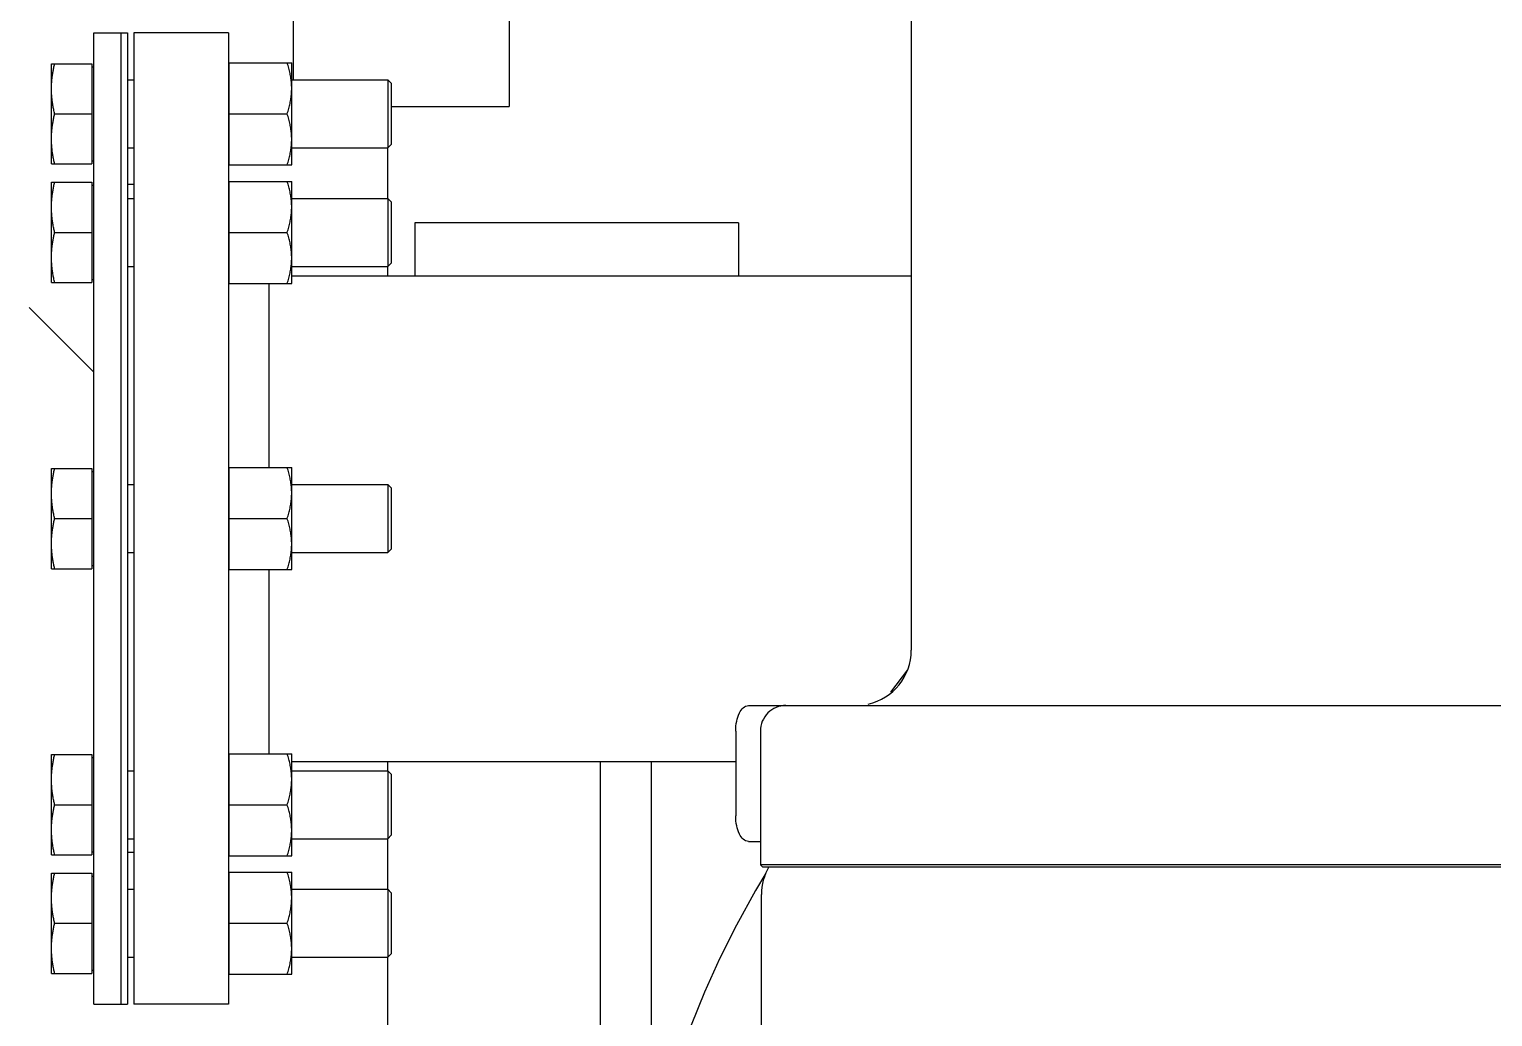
# Model space of a CAD drawing. Header units: millimetres. Extents: x -18489 to 17339, y -1599 to 10961.
# Drawn here: x -15806.93 to -15772.5, y 8182.74 to 8205.97 of the extents above; entities that cross this region are included whole.
import ezdxf

# ---------------------------------------------------------------- set-up
doc = ezdxf.new("R2010")
doc.units = ezdxf.units.MM
doc.layers.add('188K-SM-03-F10-MECH-EQ-Y2257103$0$Micron CUP L10 CDA EQU$0$M-PHASE1 AREA', color=252, linetype='Continuous')

# ---------------------------------------------------------------- blocks, each defined once
blk = doc.blocks.new('188K-SM-03-F10-MECH-EQ-Y2257103$0$Micron CUP L10 CDA EQU$0$XCM7Q30CDA-200K$0$xCUP-L40-M03-HVAC-EQ$0$xCUP-L40-M03-HVAC-EQ$0$XCUP-L40-HVAC-EQ$0$C700')
for p, q in [((707.09, -476), (707.09, -523.53)), ((645.12, -569.61), (645.12, -490.14)), ((657.11, -569.61), (657.11, -490.14)), ((619.18, -506.58), (619.18, -538.32)), ((744.52, -512.48), (766.81, -512.48)), ((744.52, -740.98), (744.52, -512.48)), ((766.81, -740.98), (766.81, -512.48)), ((776.21, -512.48), (768.34, -512.48)), ((768.34, -740.98), (768.34, -512.48)), ((769.86, -740.98), (769.86, -512.48)), ((776.21, -512.48), (776.21, -740.98)), ((744.37, -519.53), (729.68, -519.53)), ((729.68, -519.53), (729.68, -543.52)), ((744.37, -519.53), (744.37, -543.52)), ((786.2, -519.74), (776.71, -519.74)), ((776.71, -543.31), (776.71, -519.74)), ((786.2, -519.74), (786.2, -543.31)), ((744.37, -520.53), (744.47, -520.53)), ((744.47, -542.52), (744.47, -520.53)), ((776.71, -520.35), (776.21, -520.53)), ((707.04, -523.53), (706.24, -524.33)), ((706.24, -538.72), (706.24, -524.33)), ((729.68, -523.53), (707.04, -523.53)), ((707.04, -539.52), (707.04, -523.53)), ((744.52, -523.53), (744.47, -523.53)), ((768.34, -523.53), (766.81, -523.53)), ((744.37, -531.52), (730.75, -531.52)), ((785.45, -531.52), (776.71, -531.52)), ((618.15, -543.28), (620.57, -539.23)), ((707.04, -539.52), (706.24, -538.72)), ((729.68, -539.52), (707.04, -539.52)), ((707.09, -539.52), (707.09, -551.41)), ((744.52, -539.52), (744.47, -539.52)), ((768.34, -539.52), (766.81, -539.52)), ((744.37, -543.52), (729.68, -543.52)), ((744.37, -542.52), (744.47, -542.52)), ((776.71, -542.7), (776.21, -542.52)), ((786.2, -543.31), (776.71, -543.31)), ((618.9, -544.77), (262.87, -544.77)), ((363.41, -545.27), (619.4, -545.27)), ((618.9, -544.77), (619.4, -545.27)), ((619.4, -576.75), (619.4, -545.27)), ((744.37, -547.41), (729.68, -547.41)), ((729.68, -547.41), (729.68, -571.4)), ((744.37, -547.41), (744.37, -571.4)), ((622.22, -550.76), (619.4, -550.76)), ((744.37, -548.41), (744.47, -548.41)), ((744.47, -570.4), (744.47, -548.41)), ((766.81, -548.15), (768.34, -548.15)), ((776.71, -548.23), (776.21, -548.41)), ((786.2, -547.62), (776.71, -547.62)), ((776.71, -571.19), (776.71, -547.62)), ((786.2, -547.62), (786.2, -571.19)), ((707.04, -551.41), (706.24, -552.21)), ((706.24, -566.6), (706.24, -552.21)), ((729.68, -551.41), (707.04, -551.41)), ((707.04, -567.4), (707.04, -551.41)), ((744.52, -551.41), (744.47, -551.41)), ((768.34, -551.41), (766.81, -551.41)), ((625.22, -576.75), (625.22, -556.76)), ((744.37, -559.41), (730.75, -559.41)), ((785.45, -559.41), (776.71, -559.41)), ((707.04, -567.4), (706.24, -566.6)), ((729.68, -567.4), (707.04, -567.4)), ((707.09, -567.4), (707.09, -569.61)), ((744.52, -567.4), (744.47, -567.4)), ((768.34, -567.4), (766.81, -567.4)), ((729.68, -569.61), (625.22, -569.61)), ((744.37, -571.4), (729.68, -571.4)), ((735, -571.4), (735, -614.73)), ((744.37, -570.4), (744.47, -570.4)), ((776.71, -570.58), (776.21, -570.4)), ((786.2, -571.19), (776.71, -571.19)), ((613.4, -582.75), (332.19, -582.75)), ((622.22, -582.75), (613.41, -582.75)), ((584.78, -591.14), (588.79, -585.89)), ((583.92, -1408.38), (583.92, -595.74)), ((744.37, -614.73), (729.68, -614.73)), ((729.68, -614.73), (729.68, -638.72)), ((744.37, -614.73), (744.37, -638.72)), ((744.37, -615.73), (744.47, -615.73)), ((744.47, -637.72), (744.47, -615.73)), ((776.71, -615.55), (776.21, -615.73)), ((786.2, -614.94), (776.71, -614.94)), ((776.71, -638.51), (776.71, -614.94)), ((786.2, -614.94), (786.2, -638.51)), ((707.04, -618.73), (706.24, -619.53)), ((706.24, -633.93), (706.24, -619.53)), ((729.68, -618.73), (707.04, -618.73)), ((707.04, -634.73), (707.04, -618.73)), ((744.52, -618.73), (744.47, -618.73)), ((768.34, -618.73), (766.81, -618.73)), ((744.37, -626.73), (730.75, -626.73)), ((785.45, -626.73), (776.71, -626.73)), ((707.04, -634.73), (706.24, -633.93)), ((729.68, -634.73), (707.04, -634.73)), ((744.52, -634.73), (744.47, -634.73)), ((768.34, -634.73), (766.81, -634.73)), ((744.37, -638.72), (729.68, -638.72)), ((735, -638.72), (735, -682.06)), ((744.37, -637.72), (744.47, -637.72)), ((776.71, -637.91), (776.21, -637.72)), ((786.2, -638.51), (776.71, -638.51)), ((791.42, -676.36), (776.21, -661.15)), ((729.68, -683.85), (583.92, -683.85)), ((624.58, -696.3), (624.58, -683.85)), ((700.74, -696.3), (700.74, -683.85)), ((707.09, -683.85), (707.09, -686.05)), ((744.37, -682.06), (729.68, -682.06)), ((729.68, -682.06), (729.68, -706.05)), ((744.37, -682.06), (744.37, -706.05)), ((744.37, -683.06), (744.47, -683.06)), ((744.47, -705.05), (744.47, -683.06)), ((776.71, -682.87), (776.21, -683.06)), ((786.2, -682.27), (776.71, -682.27)), ((776.71, -705.84), (776.71, -682.27)), ((786.2, -682.27), (786.2, -705.84)), ((707.04, -686.05), (706.24, -686.85)), ((706.24, -701.25), (706.24, -686.85)), ((729.68, -686.05), (707.04, -686.05)), ((707.04, -702.05), (707.04, -686.05)), ((744.52, -686.05), (744.47, -686.05)), ((768.34, -686.05), (766.81, -686.05)), ((744.37, -694.05), (730.75, -694.05)), ((785.45, -694.05), (776.71, -694.05)), ((624.58, -696.3), (700.74, -696.3)), ((707.04, -702.05), (706.24, -701.25)), ((729.68, -702.05), (707.04, -702.05)), ((707.09, -702.05), (707.09, -713.94)), ((744.52, -702.05), (744.47, -702.05)), ((768.34, -702.05), (766.81, -702.05)), ((744.37, -705.05), (744.47, -705.05)), ((766.81, -705.31), (768.34, -705.31)), ((776.71, -705.23), (776.21, -705.05)), ((786.2, -705.84), (776.71, -705.84)), ((744.37, -706.05), (729.68, -706.05)), ((744.37, -709.94), (729.68, -709.94)), ((729.68, -709.94), (729.68, -733.93)), ((744.37, -709.94), (744.37, -733.93)), ((744.37, -710.94), (744.47, -710.94)), ((744.47, -732.93), (744.47, -710.94)), ((776.71, -710.76), (776.21, -710.94)), ((786.2, -710.15), (776.71, -710.15)), ((776.71, -733.72), (776.71, -710.15)), ((786.2, -710.15), (786.2, -733.72)), ((707.04, -713.94), (706.24, -714.74)), ((706.24, -729.13), (706.24, -714.74)), ((729.68, -713.94), (707.04, -713.94)), ((707.04, -729.93), (707.04, -713.94)), ((744.52, -713.94), (744.47, -713.94)), ((768.34, -713.94), (766.81, -713.94)), ((744.37, -721.94), (730.75, -721.94)), ((785.45, -721.94), (776.71, -721.94)), ((706.24, -723.66), (678.54, -723.66)), ((678.54, -811.5), (678.54, -723.66)), ((707.04, -729.93), (706.24, -729.13)), ((729.68, -729.93), (707.04, -729.93)), ((729.31, -765.42), (729.31, -729.93)), ((744.52, -729.93), (744.47, -729.93)), ((768.34, -729.93), (766.81, -729.93)), ((744.37, -732.93), (744.47, -732.93)), ((776.71, -733.11), (776.21, -732.93)), ((744.37, -733.93), (729.68, -733.93)), ((786.2, -733.72), (776.71, -733.72)), ((744.52, -740.98), (766.81, -740.98)), ((776.21, -740.98), (768.34, -740.98))]:
    blk.add_line(p, q)
blk.add_lwpolyline([(620.57, -539.23), (625.03, -531.11), (629.04, -523.12), (632.58, -515.3), (635.68, -507.58), (638.37, -499.94), (640.62, -492.45), (642.22, -486.18)])
for centre, radius, start, end in [((606.48, -538.32), 12.69, 329.4777, 0), ((613.41, -576.75), 6, 270, 0), ((596.91, -595.74), 12.99, 102.7009, 180)]:
    blk.add_arc(centre, radius, start, end)
for points, knots in [([(730.75, -519.53), (730.61, -519.94), (730.36, -520.76), (730.06, -521.97), (729.84, -523.16), (729.71, -524.35), (729.68, -525.13), (729.68, -525.52)], [0, 0, 0, 0, 1.312116, 2.553786, 3.757028, 4.941231, 6.118242, 6.118242, 6.118242, 6.118242]), ([(785.45, -519.74), (785.49, -519.91), (785.57, -520.24), (785.67, -520.75), (785.77, -521.25), (785.86, -521.74), (785.94, -522.23), (786.01, -522.71), (786.07, -523.2), (786.12, -523.68), (786.15, -524.17), (786.18, -524.66), (786.2, -525.14), (786.2, -525.47), (786.2, -525.63)], [0, 0, 0, 0, 0.524913, 1.039034, 1.544677, 2.043878, 2.538326, 3.029474, 3.518493, 4.006277, 4.493467, 4.980458, 5.467441, 5.95446, 5.95446, 5.95446, 5.95446]), ([(729.68, -525.52), (729.68, -525.92), (729.71, -526.7), (729.84, -527.89), (730.06, -529.08), (730.36, -530.29), (730.61, -531.11), (730.75, -531.52)], [0, 0, 0, 0, 1.177259, 2.361589, 3.564805, 4.806162, 6.118242, 6.118242, 6.118242, 6.118242]), ([(786.2, -525.63), (786.2, -525.78), (786.2, -526.08), (786.18, -526.53), (786.16, -526.98), (786.13, -527.43), (786.09, -527.87), (786.04, -528.32), (785.98, -528.77), (785.91, -529.22), (785.83, -529.67), (785.75, -530.13), (785.66, -530.59), (785.56, -531.05), (785.48, -531.36), (785.45, -531.52)], [0, 0, 0, 0, 0.449571, 0.899108, 1.348634, 1.798274, 2.248292, 2.699127, 3.15139, 3.605893, 4.063653, 4.525875, 4.993957, 5.469549, 5.954474, 5.954474, 5.954474, 5.954474]), ([(730.75, -531.52), (730.61, -531.94), (730.36, -532.75), (730.06, -533.97), (729.84, -535.16), (729.71, -536.34), (729.68, -537.13), (729.68, -537.52)], [0, 0, 0, 0, 1.312116, 2.553786, 3.757028, 4.941231, 6.118242, 6.118242, 6.118242, 6.118242]), ([(785.45, -531.52), (785.49, -531.69), (785.57, -532.03), (785.67, -532.53), (785.77, -533.03), (785.86, -533.52), (785.94, -534.01), (786.01, -534.5), (786.07, -534.98), (786.12, -535.47), (786.15, -535.95), (786.18, -536.44), (786.2, -536.93), (786.2, -537.25), (786.2, -537.41)], [0, 0, 0, 0, 0.524913, 1.039034, 1.544677, 2.043878, 2.538326, 3.029474, 3.518493, 4.006277, 4.493467, 4.980458, 5.467441, 5.95446, 5.95446, 5.95446, 5.95446]), ([(729.68, -537.52), (729.68, -537.91), (729.71, -538.7), (729.84, -539.88), (730.06, -541.07), (730.36, -542.29), (730.61, -543.1), (730.75, -543.52)], [0, 0, 0, 0, 1.177259, 2.361589, 3.564805, 4.806162, 6.118242, 6.118242, 6.118242, 6.118242]), ([(786.2, -537.41), (786.2, -537.56), (786.2, -537.86), (786.18, -538.31), (786.16, -538.76), (786.13, -539.21), (786.09, -539.66), (786.04, -540.11), (785.98, -540.56), (785.91, -541.01), (785.83, -541.46), (785.75, -541.91), (785.66, -542.37), (785.56, -542.84), (785.48, -543.15), (785.45, -543.31)], [0, 0, 0, 0, 0.449571, 0.899108, 1.348634, 1.798274, 2.248292, 2.699127, 3.15139, 3.605893, 4.063653, 4.525875, 4.993957, 5.469549, 5.954474, 5.954474, 5.954474, 5.954474]), ([(730.75, -547.41), (730.61, -547.83), (730.36, -548.64), (730.06, -549.86), (729.84, -551.05), (729.71, -552.23), (729.68, -553.02), (729.68, -553.41)], [0, 0, 0, 0, 1.312116, 2.553786, 3.757028, 4.941231, 6.118242, 6.118242, 6.118242, 6.118242]), ([(622.22, -550.76), (623.14, -550.76), (624.44, -552.31), (625.06, -554.52), (625.22, -555.99), (625.22, -556.76)], [0, 0, 0, 0, 2.753456, 4.804837, 7.111232, 7.111232, 7.111232, 7.111232]), ([(785.45, -547.62), (785.49, -547.79), (785.57, -548.13), (785.67, -548.63), (785.77, -549.13), (785.86, -549.62), (785.94, -550.11), (786.01, -550.6), (786.07, -551.08), (786.12, -551.57), (786.15, -552.06), (786.18, -552.54), (786.2, -553.03), (786.2, -553.35), (786.2, -553.52)], [0, 0, 0, 0, 0.524913, 1.039034, 1.544677, 2.043878, 2.538326, 3.029474, 3.518493, 4.006277, 4.493467, 4.980458, 5.467441, 5.95446, 5.95446, 5.95446, 5.95446]), ([(729.68, -553.41), (729.68, -553.8), (729.71, -554.59), (729.84, -555.77), (730.06, -556.96), (730.36, -558.18), (730.61, -558.99), (730.75, -559.41)], [0, 0, 0, 0, 1.177259, 2.361589, 3.564805, 4.806162, 6.118242, 6.118242, 6.118242, 6.118242]), ([(786.2, -553.52), (786.2, -553.67), (786.2, -553.96), (786.18, -554.41), (786.16, -554.86), (786.13, -555.31), (786.09, -555.76), (786.04, -556.21), (785.98, -556.66), (785.91, -557.11), (785.83, -557.56), (785.75, -558.01), (785.66, -558.47), (785.56, -558.94), (785.48, -559.25), (785.45, -559.41)], [0, 0, 0, 0, 0.449571, 0.899108, 1.348634, 1.798274, 2.248292, 2.699127, 3.15139, 3.605893, 4.063653, 4.525875, 4.993957, 5.469549, 5.954474, 5.954474, 5.954474, 5.954474]), ([(730.75, -559.41), (730.61, -559.82), (730.36, -560.64), (730.06, -561.85), (729.84, -563.04), (729.71, -564.23), (729.68, -565.01), (729.68, -565.4)], [0, 0, 0, 0, 1.312116, 2.553786, 3.757028, 4.941231, 6.118242, 6.118242, 6.118242, 6.118242]), ([(785.45, -559.41), (785.49, -559.58), (785.57, -559.92), (785.67, -560.42), (785.77, -560.92), (785.86, -561.41), (785.94, -561.9), (786.01, -562.38), (786.07, -562.87), (786.12, -563.35), (786.15, -563.84), (786.18, -564.33), (786.2, -564.81), (786.2, -565.14), (786.2, -565.3)], [0, 0, 0, 0, 0.524913, 1.039034, 1.544677, 2.043878, 2.538326, 3.029474, 3.518493, 4.006277, 4.493467, 4.980458, 5.467441, 5.95446, 5.95446, 5.95446, 5.95446]), ([(729.68, -565.4), (729.68, -565.8), (729.71, -566.58), (729.84, -567.77), (730.06, -568.96), (730.36, -570.17), (730.61, -570.99), (730.75, -571.4)], [0, 0, 0, 0, 1.177259, 2.361589, 3.564805, 4.806162, 6.118242, 6.118242, 6.118242, 6.118242]), ([(786.2, -565.3), (786.2, -565.45), (786.2, -565.75), (786.18, -566.2), (786.16, -566.65), (786.13, -567.1), (786.09, -567.54), (786.04, -567.99), (785.98, -568.44), (785.91, -568.89), (785.83, -569.34), (785.75, -569.8), (785.66, -570.26), (785.56, -570.72), (785.48, -571.04), (785.45, -571.19)], [0, 0, 0, 0, 0.449571, 0.899108, 1.348634, 1.798274, 2.248292, 2.699127, 3.15139, 3.605893, 4.063653, 4.525875, 4.993957, 5.469549, 5.954474, 5.954474, 5.954474, 5.954474]), ([(625.22, -576.75), (625.22, -577.52), (625.06, -579), (624.44, -581.2), (623.14, -582.75), (622.22, -582.75)], [0, 0, 0, 0, 2.306396, 4.357776, 7.111232, 7.111232, 7.111232, 7.111232]), ([(730.75, -614.73), (730.61, -615.15), (730.36, -615.96), (730.06, -617.18), (729.84, -618.37), (729.71, -619.55), (729.68, -620.34), (729.68, -620.73)], [0, 0, 0, 0, 1.312116, 2.553786, 3.757028, 4.941231, 6.118242, 6.118242, 6.118242, 6.118242]), ([(785.45, -614.94), (785.49, -615.11), (785.57, -615.45), (785.67, -615.96), (785.77, -616.45), (785.86, -616.94), (785.94, -617.43), (786.01, -617.92), (786.07, -618.41), (786.12, -618.89), (786.15, -619.38), (786.18, -619.86), (786.2, -620.35), (786.2, -620.67), (786.2, -620.84)], [0, 0, 0, 0, 0.524913, 1.039034, 1.544677, 2.043878, 2.538326, 3.029474, 3.518493, 4.006277, 4.493467, 4.980458, 5.467441, 5.95446, 5.95446, 5.95446, 5.95446]), ([(729.68, -620.73), (729.68, -621.12), (729.71, -621.91), (729.84, -623.09), (730.06, -624.28), (730.36, -625.5), (730.61, -626.31), (730.75, -626.73)], [0, 0, 0, 0, 1.177259, 2.361589, 3.564805, 4.806162, 6.118242, 6.118242, 6.118242, 6.118242]), ([(786.2, -620.84), (786.2, -620.99), (786.2, -621.29), (786.18, -621.74), (786.16, -622.18), (786.13, -622.63), (786.09, -623.08), (786.04, -623.53), (785.98, -623.98), (785.91, -624.43), (785.83, -624.88), (785.75, -625.34), (785.66, -625.79), (785.56, -626.26), (785.48, -626.57), (785.45, -626.73)], [0, 0, 0, 0, 0.449571, 0.899108, 1.348634, 1.798274, 2.248292, 2.699127, 3.15139, 3.605893, 4.063653, 4.525875, 4.993957, 5.469549, 5.954474, 5.954474, 5.954474, 5.954474]), ([(730.75, -626.73), (730.61, -627.14), (730.36, -627.96), (730.06, -629.17), (729.84, -630.37), (729.71, -631.55), (729.68, -632.33), (729.68, -632.73)], [0, 0, 0, 0, 1.312116, 2.553786, 3.757028, 4.941231, 6.118242, 6.118242, 6.118242, 6.118242]), ([(785.45, -626.73), (785.49, -626.9), (785.57, -627.24), (785.67, -627.74), (785.77, -628.24), (785.86, -628.73), (785.94, -629.22), (786.01, -629.7), (786.07, -630.19), (786.12, -630.68), (786.15, -631.16), (786.18, -631.65), (786.2, -632.13), (786.2, -632.46), (786.2, -632.62)], [0, 0, 0, 0, 0.524913, 1.039034, 1.544677, 2.043878, 2.538326, 3.029474, 3.518493, 4.006277, 4.493467, 4.980458, 5.467441, 5.95446, 5.95446, 5.95446, 5.95446]), ([(729.68, -632.73), (729.68, -633.12), (729.71, -633.91), (729.84, -635.09), (730.06, -636.28), (730.36, -637.5), (730.61, -638.31), (730.75, -638.72)], [0, 0, 0, 0, 1.177259, 2.361589, 3.564805, 4.806162, 6.118242, 6.118242, 6.118242, 6.118242]), ([(786.2, -632.62), (786.2, -632.77), (786.2, -633.07), (786.18, -633.52), (786.16, -633.97), (786.13, -634.42), (786.09, -634.87), (786.04, -635.31), (785.98, -635.76), (785.91, -636.21), (785.83, -636.67), (785.75, -637.12), (785.66, -637.58), (785.56, -638.05), (785.48, -638.36), (785.45, -638.51)], [0, 0, 0, 0, 0.449571, 0.899108, 1.348634, 1.798274, 2.248292, 2.699127, 3.15139, 3.605893, 4.063653, 4.525875, 4.993957, 5.469549, 5.954474, 5.954474, 5.954474, 5.954474]), ([(730.75, -682.06), (730.61, -682.47), (730.36, -683.29), (730.06, -684.5), (729.84, -685.69), (729.71, -686.87), (729.68, -687.66), (729.68, -688.05)], [0, 0, 0, 0, 1.312116, 2.553786, 3.757028, 4.941231, 6.118242, 6.118242, 6.118242, 6.118242]), ([(785.45, -682.27), (785.49, -682.44), (785.57, -682.77), (785.67, -683.28), (785.77, -683.77), (785.86, -684.27), (785.94, -684.75), (786.01, -685.24), (786.07, -685.73), (786.12, -686.21), (786.15, -686.7), (786.18, -687.19), (786.2, -687.67), (786.2, -688), (786.2, -688.16)], [0, 0, 0, 0, 0.524913, 1.039034, 1.544677, 2.043878, 2.538326, 3.029474, 3.518493, 4.006277, 4.493467, 4.980458, 5.467441, 5.95446, 5.95446, 5.95446, 5.95446]), ([(729.68, -688.05), (729.68, -688.45), (729.71, -689.23), (729.84, -690.42), (730.06, -691.61), (730.36, -692.82), (730.61, -693.64), (730.75, -694.05)], [0, 0, 0, 0, 1.177259, 2.361589, 3.564805, 4.806162, 6.118242, 6.118242, 6.118242, 6.118242]), ([(786.2, -688.16), (786.2, -688.31), (786.2, -688.61), (786.18, -689.06), (786.16, -689.51), (786.13, -689.96), (786.09, -690.4), (786.04, -690.85), (785.98, -691.3), (785.91, -691.75), (785.83, -692.2), (785.75, -692.66), (785.66, -693.12), (785.56, -693.58), (785.48, -693.89), (785.45, -694.05)], [0, 0, 0, 0, 0.449571, 0.899108, 1.348634, 1.798274, 2.248292, 2.699127, 3.15139, 3.605893, 4.063653, 4.525875, 4.993957, 5.469549, 5.954474, 5.954474, 5.954474, 5.954474]), ([(730.75, -694.05), (730.61, -694.47), (730.36, -695.28), (730.06, -696.5), (729.84, -697.69), (729.71, -698.87), (729.68, -699.66), (729.68, -700.05)], [0, 0, 0, 0, 1.312116, 2.553786, 3.757028, 4.941231, 6.118242, 6.118242, 6.118242, 6.118242]), ([(785.45, -694.05), (785.49, -694.22), (785.57, -694.56), (785.67, -695.06), (785.77, -695.56), (785.86, -696.05), (785.94, -696.54), (786.01, -697.03), (786.07, -697.51), (786.12, -698), (786.15, -698.48), (786.18, -698.97), (786.2, -699.46), (786.2, -699.78), (786.2, -699.94)], [0, 0, 0, 0, 0.524913, 1.039034, 1.544677, 2.043878, 2.538326, 3.029474, 3.518493, 4.006277, 4.493467, 4.980458, 5.467441, 5.95446, 5.95446, 5.95446, 5.95446]), ([(729.68, -700.05), (729.68, -700.44), (729.71, -701.23), (729.84, -702.41), (730.06, -703.6), (730.36, -704.82), (730.61, -705.63), (730.75, -706.05)], [0, 0, 0, 0, 1.177259, 2.361589, 3.564805, 4.806162, 6.118242, 6.118242, 6.118242, 6.118242]), ([(786.2, -699.94), (786.2, -700.09), (786.2, -700.39), (786.18, -700.84), (786.16, -701.29), (786.13, -701.74), (786.09, -702.19), (786.04, -702.64), (785.98, -703.09), (785.91, -703.54), (785.83, -703.99), (785.75, -704.44), (785.66, -704.9), (785.56, -705.37), (785.48, -705.68), (785.45, -705.84)], [0, 0, 0, 0, 0.449571, 0.899108, 1.348634, 1.798274, 2.248292, 2.699127, 3.15139, 3.605893, 4.063653, 4.525875, 4.993957, 5.469549, 5.954474, 5.954474, 5.954474, 5.954474]), ([(730.75, -709.94), (730.61, -710.36), (730.36, -711.17), (730.06, -712.39), (729.84, -713.58), (729.71, -714.76), (729.68, -715.55), (729.68, -715.94)], [0, 0, 0, 0, 1.312116, 2.553786, 3.757028, 4.941231, 6.118242, 6.118242, 6.118242, 6.118242]), ([(785.45, -710.15), (785.49, -710.32), (785.57, -710.66), (785.67, -711.16), (785.77, -711.66), (785.86, -712.15), (785.94, -712.64), (786.01, -713.13), (786.07, -713.61), (786.12, -714.1), (786.15, -714.58), (786.18, -715.07), (786.2, -715.56), (786.2, -715.88), (786.2, -716.04)], [0, 0, 0, 0, 0.524913, 1.039034, 1.544677, 2.043878, 2.538326, 3.029474, 3.518493, 4.006277, 4.493467, 4.980458, 5.467441, 5.95446, 5.95446, 5.95446, 5.95446]), ([(729.68, -715.94), (729.68, -716.33), (729.71, -717.12), (729.84, -718.3), (730.06, -719.49), (730.36, -720.71), (730.61, -721.52), (730.75, -721.94)], [0, 0, 0, 0, 1.177259, 2.361589, 3.564805, 4.806162, 6.118242, 6.118242, 6.118242, 6.118242]), ([(786.2, -716.04), (786.2, -716.19), (786.2, -716.49), (786.18, -716.94), (786.16, -717.39), (786.13, -717.84), (786.09, -718.29), (786.04, -718.74), (785.98, -719.19), (785.91, -719.64), (785.83, -720.09), (785.75, -720.54), (785.66, -721), (785.56, -721.47), (785.48, -721.78), (785.45, -721.94)], [0, 0, 0, 0, 0.449571, 0.899108, 1.348634, 1.798274, 2.248292, 2.699127, 3.15139, 3.605893, 4.063653, 4.525875, 4.993957, 5.469549, 5.954474, 5.954474, 5.954474, 5.954474]), ([(730.75, -721.94), (730.61, -722.35), (730.36, -723.17), (730.06, -724.38), (729.84, -725.57), (729.71, -726.75), (729.68, -727.54), (729.68, -727.93)], [0, 0, 0, 0, 1.312116, 2.553786, 3.757028, 4.941231, 6.118242, 6.118242, 6.118242, 6.118242]), ([(785.45, -721.94), (785.49, -722.11), (785.57, -722.44), (785.67, -722.95), (785.77, -723.44), (785.86, -723.94), (785.94, -724.43), (786.01, -724.91), (786.07, -725.4), (786.12, -725.88), (786.15, -726.37), (786.18, -726.86), (786.2, -727.34), (786.2, -727.67), (786.2, -727.83)], [0, 0, 0, 0, 0.524913, 1.039034, 1.544677, 2.043878, 2.538326, 3.029474, 3.518493, 4.006277, 4.493467, 4.980458, 5.467441, 5.95446, 5.95446, 5.95446, 5.95446]), ([(729.68, -727.93), (729.68, -728.33), (729.71, -729.11), (729.84, -730.3), (730.06, -731.49), (730.36, -732.7), (730.61, -733.52), (730.75, -733.93)], [0, 0, 0, 0, 1.177259, 2.361589, 3.564805, 4.806162, 6.118242, 6.118242, 6.118242, 6.118242]), ([(786.2, -727.83), (786.2, -727.98), (786.2, -728.28), (786.18, -728.73), (786.16, -729.18), (786.13, -729.63), (786.09, -730.07), (786.04, -730.52), (785.98, -730.97), (785.91, -731.42), (785.83, -731.87), (785.75, -732.33), (785.66, -732.79), (785.56, -733.25), (785.48, -733.56), (785.45, -733.72)], [0, 0, 0, 0, 0.449571, 0.899108, 1.348634, 1.798274, 2.248292, 2.699127, 3.15139, 3.605893, 4.063653, 4.525875, 4.993957, 5.469549, 5.954474, 5.954474, 5.954474, 5.954474])]:
    blk.add_open_spline(points, degree=3, knots=knots)
blk = doc.blocks.new('188K-SM-03-F10-MECH-EQ-Y2257103')
at = {"layer": '188K-SM-03-F10-MECH-EQ-Y2257103$0$Micron CUP L10 CDA EQU$0$M-PHASE1 AREA', "lineweight": 0, "ltscale": 0.1, "xscale": 0.1, "yscale": 0.1, "zscale": 0.1, "rotation": 179.9999999999998}
blk.add_blockref('188K-SM-03-F10-MECH-EQ-Y2257103$0$Micron CUP L10 CDA EQU$0$XCM7Q30CDA-200K$0$xCUP-L40-M03-HVAC-EQ$0$xCUP-L40-M03-HVAC-EQ$0$XCUP-L40-HVAC-EQ$0$C700', (-15727.789, 8131.79), dxfattribs=at)

msp = doc.modelspace()

# ---------------------------------------------------------------- block references
msp.add_blockref('188K-SM-03-F10-MECH-EQ-Y2257103', (0, 0))

doc.saveas('drawing.dxf')
